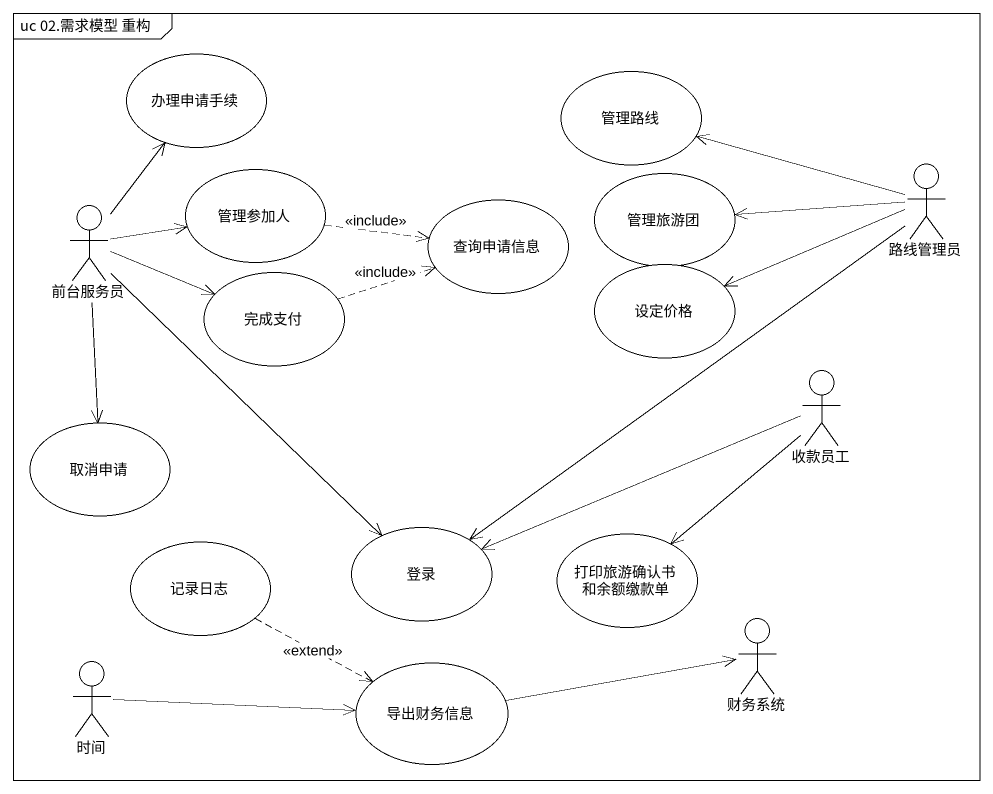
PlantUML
@startuml
mainframe uc 02.需求模型 重构
usecase 办理申请手续
usecase 管理路线
usecase 管理参加人
usecase 管理旅游团
actor 路线管理员
actor 前台服务员
usecase 查询申请信息
usecase 完成支付
usecase 设定价格
usecase 取消申请
actor 收款员工
usecase 记录日志
usecase 登录
usecase 打印旅游确认书和余额缴款单
actor 时间
usecase 导出财务信息
actor 财务系统
管理参加人 .right.> 查询申请信息 : <<include>>
路线管理员 -left-> 管理路线
路线管理员 -left-> 管理旅游团
路线管理员 -left-> 设定价格
路线管理员 --> 登录
前台服务员 -up-> 办理申请手续
前台服务员 -right-> 管理参加人
前台服务员 -right-> 完成支付
前台服务员 --> 取消申请
前台服务员 --> 登录
完成支付 .right.> 查询申请信息 : <<include>>
收款员工 -left-> 登录
收款员工 --> 打印旅游确认书和余额缴款单
记录日志 .right.> 导出财务信息 : <<extend>>
时间 -right-> 导出财务信息
导出财务信息 -right-> 财务系统
@enduml
